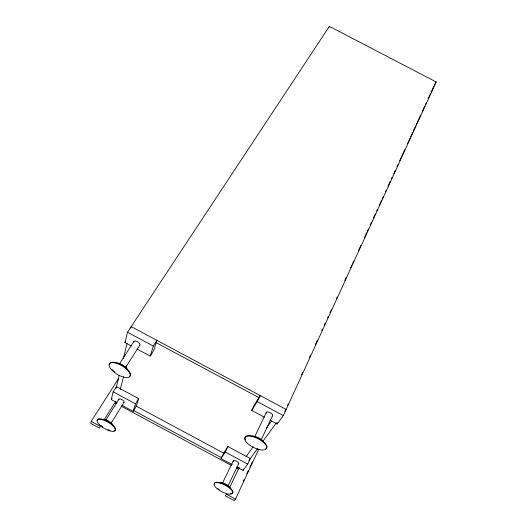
<?xml version="1.0" encoding="UTF-8"?>
<svg xmlns="http://www.w3.org/2000/svg" width="527" height="527" viewBox="0 0 527 527"><rect width="100%" height="100%" fill="white"/><g stroke="black" fill="none" stroke-linecap="round" stroke-linejoin="round"><path stroke-width="0.79" d="M91.197 421.383L90.802 423.385L99.695 428.181L100.143 426.205L91.197 421.383L118.654 378.386M116.928 402.621L111.283 399.591L113.147 391.824L116.427 386.666L138.654 398.596L136.276 406.192L133.16 411.35L121.869 405.276M131.486 346.061L124.991 342.583L127.488 332.221L329.362 26.35L436.198 81.962L283.361 415.586L277.162 424.018L270.087 420.236M116.045 388.228L119.214 375.323M123.338 358.551L127.073 343.373M130.801 328.196L131.197 326.602L286.174 409.446L284.738 411.416M115.775 401.693L115.42 403.069L116.869 403.847M120.261 389.446L123.535 376.739M125.788 367.998L126.401 365.613M133.16 411.35L135.485 403.827L138.654 398.596M150.241 356.094L153.35 346.055L156.908 340.35L153.739 350.468L150.241 356.094L137.257 349.144M328.789 27.727L329.362 26.35M266.273 448.793A12.042 4.921 26.7 0 0 253.046 436.751A12.042 4.921 26.7 0 0 247.822 443.635A12.042 4.921 26.7 0 0 266.273 448.793L266.504 448.293M287.492 405.415L288.177 403.919M301.556 374.75L302.59 372.503M309.448 357.543L310.475 355.297M315.278 344.823L317.34 340.337M321.799 330.613L322.484 329.118M324.197 325.376L325.231 323.137M327.629 317.9L328.314 316.404M330.034 312.663L331.404 309.672M336.549 298.447L337.234 296.951M344.783 280.496L346.153 277.505M350.613 267.782L351.99 264.791M352.675 263.289L353.703 261.049M358.505 250.575L360.909 245.338M364.335 237.861L366.739 232.624M367.424 231.129L368.452 228.883M370.171 225.141L371.542 222.15M373.254 218.409L375.316 213.922M376.686 210.932L377.372 209.436M379.091 205.695L381.489 200.458M382.174 198.962L383.208 196.723M385.606 191.485L386.291 189.99M388.01 186.248L390.066 181.762M391.436 178.765L392.128 177.27M393.84 173.528L395.21 170.537M396.93 166.795L397.957 164.556M399.67 160.814L401.047 157.823M401.732 156.328L404.815 149.596M407.562 143.607L409.966 138.377M410.652 136.875L412.707 132.389M413.392 130.894L415.796 125.657M416.482 124.161L420.599 115.189M422.311 111.447L424.716 106.21M425.401 104.715L426.429 102.469M428.148 98.727L430.546 93.496M431.231 91.994L434.32 85.269M277.162 424.018L277.782 422.68M243.303 481.27L243.994 479.781M246.781 473.813L248.177 470.835M249.917 467.106L252.354 461.889M235.477 499.082L226.445 494.221L225.266 495.815L234.245 500.65L235.477 499.082L258.79 449.116M236.663 466.968L243.059 470.407L247.703 464.096L250.312 458.543L227.914 446.514L223.705 453.154L221.011 458.562L232.394 464.676M261.115 439.999L272.505 415.678M243.059 470.407L243.705 469.043M232.499 493.364A10.375 3.656 27.3 0 0 220.787 483.391A10.375 3.656 27.3 0 0 216.913 488.509A10.375 3.656 27.3 0 0 232.499 493.364L232.71 492.916A10.369 3.663 27.3 0 0 224.548 484.353A10.369 3.663 27.3 0 0 214.252 484.056M254.745 436.666L266.28 412.43M229.627 487.541L239.186 467.495M227.927 486.138L238.685 463.668M222.44 483.252L233.309 460.842M251.689 410.388L254.613 404.426L260.233 395.573L257.268 401.627L251.689 410.388L264.429 417.206M221.011 458.562L225.187 452.001L227.914 446.514M434.663 84.518L436.198 81.962M110.933 423.497L123.99 402.391M105.802 420.144L118.977 399.077M104.076 419.933L115.874 401.113M97.133 420.48L97.396 420.065A10.323 3.636 30.4 0 1 109.649 422.608A10.323 3.636 30.4 0 1 113.786 430.948M111.283 399.591L112.086 398.313M125.867 367.023L139.833 345.159M119.51 363.742L134.069 341.246M109.135 364.526L109.438 364.071A11.989 4.875 31.2 0 1 122.501 365.481A11.989 4.875 31.2 0 1 129.721 376.383M124.991 342.583L125.801 341.351M245.957 456.823L253.072 446.843M266.346 428.214L271.563 420.895M238.883 467.851L238.066 468.984L236.623 468.213M248.915 460.46L257.71 448.411M262.538 441.804L276.543 422.634M155.491 342.3L259.093 397.681M127.488 332.221L153.35 346.055M257.268 401.627L283.361 415.586M113.147 391.824L135.485 403.827M225.187 452.001L247.703 464.096M135.821 405.948L224.291 453.47M133.259 410.302L221.254 457.588M121.197 406.172L231.57 465.499M139.444 345.376A3.498 1.535 31.4 0 0 138.081 342.095L137.29 341.628A3.498 1.535 31.4 0 0 133.898 342.063M114.853 372.062A11.989 4.875 31.2 0 1 111.731 369.203M116.948 362.971A7.655 3.136 31.2 0 1 127.376 369.308M272.189 415.968A3.518 1.555 26.5 0 0 270.99 413.194L270.213 412.727A3.518 1.555 26.5 0 0 267.103 411.982A3.518 1.555 26.5 0 0 266.293 413.313M245.365 439.735A12.035 4.927 26.7 0 1 257.44 437.805A12.035 4.927 26.7 0 1 265.364 449.123M251.939 436.079A7.688 3.162 26.7 0 1 258.757 437.917A7.688 3.162 26.7 0 1 263.698 442.384M238.435 463.879A3.037 1.159 27.1 0 0 237.275 461.659L236.603 461.257A3.037 1.159 27.1 0 0 233.968 460.532A3.037 1.159 27.1 0 0 233.369 461.533M231.821 493.509A10.369 3.663 27.3 0 1 230.378 493.733M219.206 489.623A10.369 3.663 27.3 0 1 217.849 488.648M220.115 482.449A6.62 2.352 27.3 0 1 225.872 484.194A6.62 2.352 27.3 0 1 230.24 487.897M123.661 402.536A3.024 1.153 30.6 0 0 122.416 399.947L121.73 399.545A3.024 1.153 30.6 0 0 118.852 399.69M110.15 430.487A10.323 3.636 30.4 0 1 107.897 429.683M102.719 426.817A10.323 3.636 30.4 0 1 101.191 425.664M102.791 419.301A6.594 2.332 30.4 0 1 109.583 421.699A6.594 2.332 30.4 0 1 113.305 426.29M111.296 369.506A11.989 4.875 31.2 0 0 129.431 376.845A11.989 4.875 31.2 0 0 118.213 363.933A11.989 4.875 31.2 0 0 111.296 369.506M99.096 424.393A10.329 3.63 30.4 0 0 114.662 430.987A10.329 3.63 30.4 0 0 104.801 420.553A10.329 3.63 30.4 0 0 99.096 424.393"/></g></svg>
